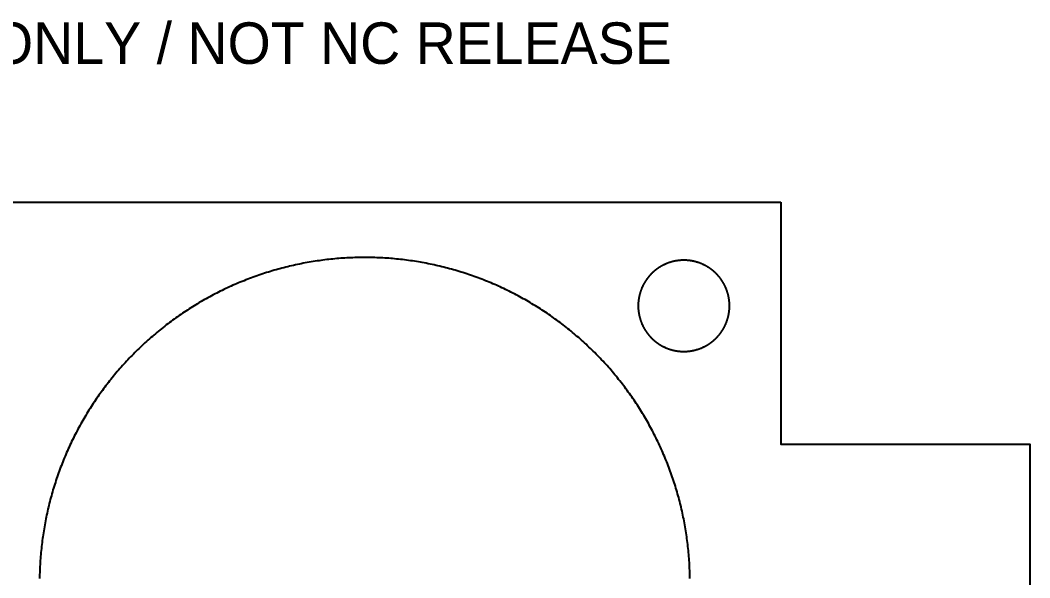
# Model space of a CAD drawing. Header units: millimetres. Extents: x 0 to 140, y 0 to 81.
# Drawn here: x 67 to 140, y 40.3 to 80.7 of the extents above; entities that cross this region are included whole.
import ezdxf

# ---------------------------------------------------------------- set-up
doc = ezdxf.new("R2010")
doc.units = ezdxf.units.MM
doc.layers.add('CUT', color=7, linetype='Continuous')
doc.layers.add('INFO', color=7, linetype='Continuous')

msp = doc.modelspace()

# ---------------------------------------------------------------- linework, layer by layer
at = {"layer": 'CUT'}
for points in [[(122, 67.5), (122, 50), (140, 50), (140, 0), (0, 0), (0, 67.5)], [(118.3, 60.04), (118.299, 60.061), (118.299, 60.081), (118.298, 60.101), (118.298, 60.121), (118.297, 60.142), (118.296, 60.162), (118.295, 60.182), (118.294, 60.202), (118.292, 60.223), (118.291, 60.243), (118.29, 60.263), (118.288, 60.283), (118.286, 60.303), (118.284, 60.323), (118.282, 60.344), (118.28, 60.364), (118.278, 60.384), (118.275, 60.404), (118.273, 60.424), (118.27, 60.444), (118.267, 60.464), (118.264, 60.484), (118.261, 60.504), (118.258, 60.524), (118.255, 60.544), (118.251, 60.564), (118.248, 60.584), (118.244, 60.604), (118.24, 60.624), (118.237, 60.644), (118.233, 60.664), (118.228, 60.683), (118.224, 60.703), (118.22, 60.723), (118.215, 60.743), (118.211, 60.762), (118.206, 60.782), (118.201, 60.802), (118.196, 60.821), (118.191, 60.841), (118.186, 60.861), (118.18, 60.88), (118.175, 60.9), (118.169, 60.919), (118.164, 60.939), (118.158, 60.958), (118.152, 60.977), (118.146, 60.997), (118.14, 61.016), (118.133, 61.035), (118.127, 61.054), (118.121, 61.074), (118.114, 61.093), (118.107, 61.112), (118.1, 61.131), (118.093, 61.15), (118.086, 61.169), (118.079, 61.188), (118.072, 61.207), (118.064, 61.225), (118.056, 61.244), (118.049, 61.263), (118.041, 61.282), (118.033, 61.3), (118.025, 61.319), (118.017, 61.337), (118.009, 61.356), (118, 61.374), (117.992, 61.393), (117.983, 61.411), (117.974, 61.429), (117.966, 61.447), (117.957, 61.466), (117.948, 61.484), (117.938, 61.502), (117.929, 61.52), (117.92, 61.538), (117.91, 61.556), (117.901, 61.573), (117.891, 61.591), (117.881, 61.609), (117.871, 61.627), (117.861, 61.644), (117.851, 61.662), (117.841, 61.679), (117.831, 61.697), (117.82, 61.714), (117.809, 61.731), (117.799, 61.748), (117.788, 61.765), (117.777, 61.783), (117.766, 61.8), (117.755, 61.817), (117.744, 61.833), (117.733, 61.85), (117.721, 61.867), (117.71, 61.884), (117.698, 61.9), (117.686, 61.917), (117.675, 61.933), (117.663, 61.95), (117.651, 61.966), (117.638, 61.982), (117.626, 61.998), (117.614, 62.014), (117.602, 62.03), (117.589, 62.046), (117.576, 62.062), (117.564, 62.078), (117.551, 62.093), (117.538, 62.109), (117.525, 62.125), (117.512, 62.14), (117.499, 62.155), (117.486, 62.171), (117.472, 62.186), (117.459, 62.201), (117.445, 62.216), (117.431, 62.231), (117.418, 62.246), (117.404, 62.261), (117.39, 62.275), (117.376, 62.29), (117.362, 62.305), (117.348, 62.319), (117.333, 62.333), (117.319, 62.348), (117.305, 62.362), (117.29, 62.376), (117.275, 62.39), (117.261, 62.404), (117.246, 62.418), (117.231, 62.431), (117.216, 62.445), (117.201, 62.459), (117.186, 62.472), (117.171, 62.486), (117.155, 62.499), (117.14, 62.512), (117.125, 62.525), (117.109, 62.538), (117.093, 62.551), (117.078, 62.564), (117.062, 62.576), (117.046, 62.589), (117.03, 62.602), (117.014, 62.614), (116.998, 62.626), (116.982, 62.638), (116.966, 62.651), (116.95, 62.663), (116.933, 62.675), (116.917, 62.686), (116.9, 62.698), (116.884, 62.71), (116.867, 62.721), (116.85, 62.733), (116.833, 62.744), (116.817, 62.755), (116.8, 62.766), (116.783, 62.777), (116.765, 62.788), (116.748, 62.799), (116.731, 62.809), (116.714, 62.82), (116.697, 62.831), (116.679, 62.841), (116.662, 62.851), (116.644, 62.861), (116.627, 62.871), (116.609, 62.881), (116.591, 62.891), (116.573, 62.901), (116.556, 62.91), (116.538, 62.92), (116.52, 62.929), (116.502, 62.938), (116.484, 62.948), (116.466, 62.957), (116.447, 62.966), (116.429, 62.974), (116.411, 62.983), (116.393, 62.992), (116.374, 63), (116.356, 63.009), (116.337, 63.017), (116.319, 63.025), (116.3, 63.033), (116.282, 63.041), (116.263, 63.049), (116.244, 63.056), (116.225, 63.064), (116.207, 63.072), (116.188, 63.079), (116.169, 63.086), (116.15, 63.093), (116.131, 63.1), (116.112, 63.107), (116.093, 63.114), (116.074, 63.121), (116.054, 63.127), (116.035, 63.133), (116.016, 63.14), (115.997, 63.146), (115.977, 63.152), (115.958, 63.158), (115.939, 63.164), (115.919, 63.169), (115.9, 63.175), (115.88, 63.18), (115.861, 63.186), (115.841, 63.191), (115.821, 63.196), (115.802, 63.201), (115.782, 63.206), (115.762, 63.211), (115.743, 63.215), (115.723, 63.22), (115.703, 63.224), (115.683, 63.228), (115.664, 63.233), (115.644, 63.237), (115.624, 63.24), (115.604, 63.244), (115.584, 63.248), (115.564, 63.251), (115.544, 63.255), (115.524, 63.258), (115.504, 63.261), (115.484, 63.264), (115.464, 63.267), (115.444, 63.27), (115.424, 63.273), (115.404, 63.275), (115.384, 63.278), (115.364, 63.28), (115.344, 63.282), (115.323, 63.284), (115.303, 63.286), (115.283, 63.288), (115.263, 63.29), (115.243, 63.291), (115.223, 63.292), (115.202, 63.294), (115.182, 63.295), (115.162, 63.296), (115.142, 63.297), (115.121, 63.298), (115.101, 63.298), (115.081, 63.299), (115.061, 63.299), (115.04, 63.3), (115.02, 63.3), (115, 63.3), (114.98, 63.3), (114.96, 63.3), (114.939, 63.299), (114.919, 63.299), (114.899, 63.298), (114.879, 63.298), (114.858, 63.297), (114.838, 63.296), (114.818, 63.295), (114.798, 63.294), (114.777, 63.292), (114.757, 63.291), (114.737, 63.29), (114.717, 63.288), (114.697, 63.286), (114.677, 63.284), (114.656, 63.282), (114.636, 63.28), (114.616, 63.278), (114.596, 63.275), (114.576, 63.273), (114.556, 63.27), (114.536, 63.267), (114.516, 63.264), (114.496, 63.261), (114.476, 63.258), (114.456, 63.255), (114.436, 63.251), (114.416, 63.248), (114.396, 63.244), (114.376, 63.24), (114.356, 63.237), (114.336, 63.233), (114.317, 63.228), (114.297, 63.224), (114.277, 63.22), (114.257, 63.215), (114.238, 63.211), (114.218, 63.206), (114.198, 63.201), (114.179, 63.196), (114.159, 63.191), (114.139, 63.186), (114.12, 63.18), (114.1, 63.175), (114.081, 63.169), (114.061, 63.164), (114.042, 63.158), (114.023, 63.152), (114.003, 63.146), (113.984, 63.14), (113.965, 63.133), (113.946, 63.127), (113.926, 63.121), (113.907, 63.114), (113.888, 63.107), (113.869, 63.1), (113.85, 63.093), (113.831, 63.086), (113.812, 63.079), (113.793, 63.072), (113.775, 63.064), (113.756, 63.056), (113.737, 63.049), (113.718, 63.041), (113.7, 63.033), (113.681, 63.025), (113.663, 63.017), (113.644, 63.009), (113.626, 63), (113.607, 62.992), (113.589, 62.983), (113.571, 62.974), (113.553, 62.966), (113.534, 62.957), (113.516, 62.948), (113.498, 62.938), (113.48, 62.929), (113.462, 62.92), (113.444, 62.91), (113.427, 62.901), (113.409, 62.891), (113.391, 62.881), (113.373, 62.871), (113.356, 62.861), (113.338, 62.851), (113.321, 62.841), (113.303, 62.831), (113.286, 62.82), (113.269, 62.809), (113.252, 62.799), (113.235, 62.788), (113.217, 62.777), (113.2, 62.766), (113.183, 62.755), (113.167, 62.744), (113.15, 62.733), (113.133, 62.721), (113.116, 62.71), (113.1, 62.698), (113.083, 62.686), (113.067, 62.675), (113.05, 62.663), (113.034, 62.651), (113.018, 62.638), (113.002, 62.626), (112.986, 62.614), (112.97, 62.602), (112.954, 62.589), (112.938, 62.576), (112.922, 62.564), (112.907, 62.551), (112.891, 62.538), (112.875, 62.525), (112.86, 62.512), (112.845, 62.499), (112.829, 62.486), (112.814, 62.472), (112.799, 62.459), (112.784, 62.445), (112.769, 62.431), (112.754, 62.418), (112.739, 62.404), (112.725, 62.39), (112.71, 62.376), (112.695, 62.362), (112.681, 62.348), (112.667, 62.333), (112.652, 62.319), (112.638, 62.305), (112.624, 62.29), (112.61, 62.275), (112.596, 62.261), (112.582, 62.246), (112.569, 62.231), (112.555, 62.216), (112.541, 62.201), (112.528, 62.186), (112.514, 62.171), (112.501, 62.155), (112.488, 62.14), (112.475, 62.125), (112.462, 62.109), (112.449, 62.093), (112.436, 62.078), (112.424, 62.062), (112.411, 62.046), (112.398, 62.03), (112.386, 62.014), (112.374, 61.998), (112.362, 61.982), (112.349, 61.966), (112.337, 61.95), (112.325, 61.933), (112.314, 61.917), (112.302, 61.9), (112.29, 61.884), (112.279, 61.867), (112.267, 61.85), (112.256, 61.833), (112.245, 61.817), (112.234, 61.8), (112.223, 61.783), (112.212, 61.765), (112.201, 61.748), (112.191, 61.731), (112.18, 61.714), (112.169, 61.697), (112.159, 61.679), (112.149, 61.662), (112.139, 61.644), (112.129, 61.627), (112.119, 61.609), (112.109, 61.591), (112.099, 61.573), (112.09, 61.556), (112.08, 61.538), (112.071, 61.52), (112.062, 61.502), (112.052, 61.484), (112.043, 61.466), (112.034, 61.447), (112.026, 61.429), (112.017, 61.411), (112.008, 61.393), (112, 61.374), (111.991, 61.356), (111.983, 61.337), (111.975, 61.319), (111.967, 61.3), (111.959, 61.282), (111.951, 61.263), (111.944, 61.244), (111.936, 61.225), (111.928, 61.207), (111.921, 61.188), (111.914, 61.169), (111.907, 61.15), (111.9, 61.131), (111.893, 61.112), (111.886, 61.093), (111.879, 61.074), (111.873, 61.054), (111.867, 61.035), (111.86, 61.016), (111.854, 60.997), (111.848, 60.977), (111.842, 60.958), (111.836, 60.939), (111.831, 60.919), (111.825, 60.9), (111.82, 60.88), (111.814, 60.861), (111.809, 60.841), (111.804, 60.821), (111.799, 60.802), (111.794, 60.782), (111.789, 60.762), (111.785, 60.743), (111.78, 60.723), (111.776, 60.703), (111.772, 60.683), (111.767, 60.664), (111.763, 60.644), (111.76, 60.624), (111.756, 60.604), (111.752, 60.584), (111.749, 60.564), (111.745, 60.544), (111.742, 60.524), (111.739, 60.504), (111.736, 60.484), (111.733, 60.464), (111.73, 60.444), (111.727, 60.424), (111.725, 60.404), (111.722, 60.384), (111.72, 60.364), (111.718, 60.344), (111.716, 60.323), (111.714, 60.303), (111.712, 60.283), (111.71, 60.263), (111.709, 60.243), (111.708, 60.223), (111.706, 60.202), (111.705, 60.182), (111.704, 60.162), (111.703, 60.142), (111.702, 60.121), (111.702, 60.101), (111.701, 60.081), (111.701, 60.061), (111.7, 60.04), (111.7, 60.02), (111.7, 60), (111.7, 59.98), (111.7, 59.96), (111.701, 59.939), (111.701, 59.919), (111.702, 59.899), (111.702, 59.879), (111.703, 59.858), (111.704, 59.838), (111.705, 59.818), (111.706, 59.798), (111.708, 59.777), (111.709, 59.757), (111.71, 59.737), (111.712, 59.717), (111.714, 59.697), (111.716, 59.677), (111.718, 59.656), (111.72, 59.636), (111.722, 59.616), (111.725, 59.596), (111.727, 59.576), (111.73, 59.556), (111.733, 59.536), (111.736, 59.516), (111.739, 59.496), (111.742, 59.476), (111.745, 59.456), (111.749, 59.436), (111.752, 59.416), (111.756, 59.396), (111.76, 59.376), (111.763, 59.356), (111.767, 59.336), (111.772, 59.317), (111.776, 59.297), (111.78, 59.277), (111.785, 59.257), (111.789, 59.238), (111.794, 59.218), (111.799, 59.198), (111.804, 59.179), (111.809, 59.159), (111.814, 59.139), (111.82, 59.12), (111.825, 59.1), (111.831, 59.081), (111.836, 59.061), (111.842, 59.042), (111.848, 59.023), (111.854, 59.003), (111.86, 58.984), (111.867, 58.965), (111.873, 58.946), (111.879, 58.926), (111.886, 58.907), (111.893, 58.888), (111.9, 58.869), (111.907, 58.85), (111.914, 58.831), (111.921, 58.812), (111.928, 58.793), (111.936, 58.775), (111.944, 58.756), (111.951, 58.737), (111.959, 58.718), (111.967, 58.7), (111.975, 58.681), (111.983, 58.663), (111.991, 58.644), (112, 58.626), (112.008, 58.607), (112.017, 58.589), (112.026, 58.571), (112.034, 58.553), (112.043, 58.534), (112.052, 58.516), (112.062, 58.498), (112.071, 58.48), (112.08, 58.462), (112.09, 58.444), (112.099, 58.427), (112.109, 58.409), (112.119, 58.391), (112.129, 58.373), (112.139, 58.356), (112.149, 58.338), (112.159, 58.321), (112.169, 58.303), (112.18, 58.286), (112.191, 58.269), (112.201, 58.252), (112.212, 58.235), (112.223, 58.217), (112.234, 58.2), (112.245, 58.183), (112.256, 58.167), (112.267, 58.15), (112.279, 58.133), (112.29, 58.116), (112.302, 58.1), (112.314, 58.083), (112.325, 58.067), (112.337, 58.05), (112.349, 58.034), (112.362, 58.018), (112.374, 58.002), (112.386, 57.986), (112.398, 57.97), (112.411, 57.954), (112.424, 57.938), (112.436, 57.922), (112.449, 57.907), (112.462, 57.891), (112.475, 57.875), (112.488, 57.86), (112.501, 57.845), (112.514, 57.829), (112.528, 57.814), (112.541, 57.799), (112.555, 57.784), (112.569, 57.769), (112.582, 57.754), (112.596, 57.739), (112.61, 57.725), (112.624, 57.71), (112.638, 57.695), (112.652, 57.681), (112.667, 57.667), (112.681, 57.652), (112.695, 57.638), (112.71, 57.624), (112.725, 57.61), (112.739, 57.596), (112.754, 57.582), (112.769, 57.569), (112.784, 57.555), (112.799, 57.541), (112.814, 57.528), (112.829, 57.514), (112.845, 57.501), (112.86, 57.488), (112.875, 57.475), (112.891, 57.462), (112.907, 57.449), (112.922, 57.436), (112.938, 57.424), (112.954, 57.411), (112.97, 57.398), (112.986, 57.386), (113.002, 57.374), (113.018, 57.362), (113.034, 57.349), (113.05, 57.337), (113.067, 57.325), (113.083, 57.314), (113.1, 57.302), (113.116, 57.29), (113.133, 57.279), (113.15, 57.267), (113.167, 57.256), (113.183, 57.245), (113.2, 57.234), (113.217, 57.223), (113.235, 57.212), (113.252, 57.201), (113.269, 57.191), (113.286, 57.18), (113.303, 57.169), (113.321, 57.159), (113.338, 57.149), (113.356, 57.139), (113.373, 57.129), (113.391, 57.119), (113.409, 57.109), (113.427, 57.099), (113.444, 57.09), (113.462, 57.08), (113.48, 57.071), (113.498, 57.062), (113.516, 57.052), (113.534, 57.043), (113.553, 57.034), (113.571, 57.026), (113.589, 57.017), (113.607, 57.008), (113.626, 57), (113.644, 56.991), (113.663, 56.983), (113.681, 56.975), (113.7, 56.967), (113.718, 56.959), (113.737, 56.951), (113.756, 56.944), (113.775, 56.936), (113.793, 56.928), (113.812, 56.921), (113.831, 56.914), (113.85, 56.907), (113.869, 56.9), (113.888, 56.893), (113.907, 56.886), (113.926, 56.879), (113.946, 56.873), (113.965, 56.867), (113.984, 56.86), (114.003, 56.854), (114.023, 56.848), (114.042, 56.842), (114.061, 56.836), (114.081, 56.831), (114.1, 56.825), (114.12, 56.82), (114.139, 56.814), (114.159, 56.809), (114.179, 56.804), (114.198, 56.799), (114.218, 56.794), (114.238, 56.789), (114.257, 56.785), (114.277, 56.78), (114.297, 56.776), (114.317, 56.772), (114.336, 56.767), (114.356, 56.763), (114.376, 56.76), (114.396, 56.756), (114.416, 56.752), (114.436, 56.749), (114.456, 56.745), (114.476, 56.742), (114.496, 56.739), (114.516, 56.736), (114.536, 56.733), (114.556, 56.73), (114.576, 56.727), (114.596, 56.725), (114.616, 56.722), (114.636, 56.72), (114.656, 56.718), (114.677, 56.716), (114.697, 56.714), (114.717, 56.712), (114.737, 56.71), (114.757, 56.709), (114.777, 56.708), (114.798, 56.706), (114.818, 56.705), (114.838, 56.704), (114.858, 56.703), (114.879, 56.702), (114.899, 56.702), (114.919, 56.701), (114.939, 56.701), (114.96, 56.7), (114.98, 56.7), (115, 56.7), (115.02, 56.7), (115.04, 56.7), (115.061, 56.701), (115.081, 56.701), (115.101, 56.702), (115.121, 56.702), (115.142, 56.703), (115.162, 56.704), (115.182, 56.705), (115.202, 56.706), (115.223, 56.708), (115.243, 56.709), (115.263, 56.71), (115.283, 56.712), (115.303, 56.714), (115.323, 56.716), (115.344, 56.718), (115.364, 56.72), (115.384, 56.722), (115.404, 56.725), (115.424, 56.727), (115.444, 56.73), (115.464, 56.733), (115.484, 56.736), (115.504, 56.739), (115.524, 56.742), (115.544, 56.745), (115.564, 56.749), (115.584, 56.752), (115.604, 56.756), (115.624, 56.76), (115.644, 56.763), (115.664, 56.767), (115.683, 56.772), (115.703, 56.776), (115.723, 56.78), (115.743, 56.785), (115.762, 56.789), (115.782, 56.794), (115.802, 56.799), (115.821, 56.804), (115.841, 56.809), (115.861, 56.814), (115.88, 56.82), (115.9, 56.825), (115.919, 56.831), (115.939, 56.836), (115.958, 56.842), (115.977, 56.848), (115.997, 56.854), (116.016, 56.86), (116.035, 56.867), (116.054, 56.873), (116.074, 56.879), (116.093, 56.886), (116.112, 56.893), (116.131, 56.9), (116.15, 56.907), (116.169, 56.914), (116.188, 56.921), (116.207, 56.928), (116.225, 56.936), (116.244, 56.944), (116.263, 56.951), (116.282, 56.959), (116.3, 56.967), (116.319, 56.975), (116.337, 56.983), (116.356, 56.991), (116.374, 57), (116.393, 57.008), (116.411, 57.017), (116.429, 57.026), (116.447, 57.034), (116.466, 57.043), (116.484, 57.052), (116.502, 57.062), (116.52, 57.071), (116.538, 57.08), (116.556, 57.09), (116.573, 57.099), (116.591, 57.109), (116.609, 57.119), (116.627, 57.129), (116.644, 57.139), (116.662, 57.149), (116.679, 57.159), (116.697, 57.169), (116.714, 57.18), (116.731, 57.191), (116.748, 57.201), (116.765, 57.212), (116.783, 57.223), (116.8, 57.234), (116.817, 57.245), (116.833, 57.256), (116.85, 57.267), (116.867, 57.279), (116.884, 57.29), (116.9, 57.302), (116.917, 57.314), (116.933, 57.325), (116.95, 57.337), (116.966, 57.349), (116.982, 57.362), (116.998, 57.374), (117.014, 57.386), (117.03, 57.398), (117.046, 57.411), (117.062, 57.424), (117.078, 57.436), (117.093, 57.449), (117.109, 57.462), (117.125, 57.475), (117.14, 57.488), (117.155, 57.501), (117.171, 57.514), (117.186, 57.528), (117.201, 57.541), (117.216, 57.555), (117.231, 57.569), (117.246, 57.582), (117.261, 57.596), (117.275, 57.61), (117.29, 57.624), (117.305, 57.638), (117.319, 57.652), (117.333, 57.667), (117.348, 57.681), (117.362, 57.695), (117.376, 57.71), (117.39, 57.725), (117.404, 57.739), (117.418, 57.754), (117.431, 57.769), (117.445, 57.784), (117.459, 57.799), (117.472, 57.814), (117.486, 57.829), (117.499, 57.845), (117.512, 57.86), (117.525, 57.875), (117.538, 57.891), (117.551, 57.907), (117.564, 57.922), (117.576, 57.938), (117.589, 57.954), (117.602, 57.97), (117.614, 57.986), (117.626, 58.002), (117.638, 58.018), (117.651, 58.034), (117.663, 58.05), (117.675, 58.067), (117.686, 58.083), (117.698, 58.1), (117.71, 58.116), (117.721, 58.133), (117.733, 58.15), (117.744, 58.167), (117.755, 58.183), (117.766, 58.2), (117.777, 58.217), (117.788, 58.235), (117.799, 58.252), (117.809, 58.269), (117.82, 58.286), (117.831, 58.303), (117.841, 58.321), (117.851, 58.338), (117.861, 58.356), (117.871, 58.373), (117.881, 58.391), (117.891, 58.409), (117.901, 58.427), (117.91, 58.444), (117.92, 58.462), (117.929, 58.48), (117.938, 58.498), (117.948, 58.516), (117.957, 58.534), (117.966, 58.553), (117.974, 58.571), (117.983, 58.589), (117.992, 58.607), (118, 58.626), (118.009, 58.644), (118.017, 58.663), (118.025, 58.681), (118.033, 58.7), (118.041, 58.718), (118.049, 58.737), (118.056, 58.756), (118.064, 58.775), (118.072, 58.793), (118.079, 58.812), (118.086, 58.831), (118.093, 58.85), (118.1, 58.869), (118.107, 58.888), (118.114, 58.907), (118.121, 58.926), (118.127, 58.946), (118.133, 58.965), (118.14, 58.984), (118.146, 59.003), (118.152, 59.023), (118.158, 59.042), (118.164, 59.061), (118.169, 59.081), (118.175, 59.1), (118.18, 59.12), (118.186, 59.139), (118.191, 59.159), (118.196, 59.179), (118.201, 59.198), (118.206, 59.218), (118.211, 59.238), (118.215, 59.257), (118.22, 59.277), (118.224, 59.297), (118.228, 59.317), (118.233, 59.336), (118.237, 59.356), (118.24, 59.376), (118.244, 59.396), (118.248, 59.416), (118.251, 59.436), (118.255, 59.456), (118.258, 59.476), (118.261, 59.496), (118.264, 59.516), (118.267, 59.536), (118.27, 59.556), (118.273, 59.576), (118.275, 59.596), (118.278, 59.616), (118.28, 59.636), (118.282, 59.656), (118.284, 59.677), (118.286, 59.697), (118.288, 59.717), (118.29, 59.737), (118.291, 59.757), (118.292, 59.777), (118.294, 59.798), (118.295, 59.818), (118.296, 59.838), (118.297, 59.858), (118.298, 59.879), (118.298, 59.899), (118.299, 59.919), (118.299, 59.939), (118.3, 59.96), (118.3, 59.98), (118.3, 60), (118.3, 60.02)]]:
    msp.add_lwpolyline(points, close=True, dxfattribs=at)
msp.add_lwpolyline([(115.438, 40.288), (115.436, 40.433), (115.433, 40.577), (115.429, 40.721), (115.424, 40.865), (115.419, 41.009), (115.412, 41.153), (115.404, 41.297), (115.396, 41.441), (115.387, 41.585), (115.377, 41.729), (115.365, 41.873), (115.354, 42.016), (115.341, 42.16), (115.327, 42.303), (115.312, 42.447), (115.297, 42.59), (115.281, 42.733), (115.263, 42.877), (115.245, 43.02), (115.226, 43.163), (115.207, 43.305), (115.186, 43.448), (115.164, 43.591), (115.142, 43.733), (115.118, 43.875), (115.094, 44.018), (115.069, 44.16), (115.043, 44.301), (115.016, 44.443), (114.989, 44.585), (114.96, 44.726), (114.931, 44.867), (114.9, 45.008), (114.869, 45.149), (114.837, 45.289), (114.804, 45.43), (114.771, 45.57), (114.736, 45.71), (114.7, 45.85), (114.664, 45.989), (114.627, 46.129), (114.589, 46.268), (114.55, 46.407), (114.51, 46.545), (114.47, 46.684), (114.428, 46.822), (114.386, 46.96), (114.343, 47.097), (114.299, 47.234), (114.254, 47.372), (114.208, 47.508), (114.162, 47.645), (114.115, 47.781), (114.066, 47.917), (114.017, 48.053), (113.968, 48.188), (113.917, 48.323), (113.866, 48.458), (113.813, 48.592), (113.76, 48.726), (113.706, 48.86), (113.651, 48.993), (113.596, 49.126), (113.539, 49.259), (113.482, 49.391), (113.424, 49.523), (113.365, 49.655), (113.306, 49.786), (113.245, 49.917), (113.184, 50.048), (113.122, 50.178), (113.059, 50.307), (112.995, 50.437), (112.931, 50.566), (112.866, 50.694), (112.8, 50.823), (112.733, 50.95), (112.665, 51.078), (112.597, 51.205), (112.528, 51.331), (112.458, 51.457), (112.387, 51.583), (112.316, 51.708), (112.244, 51.833), (112.171, 51.958), (112.097, 52.081), (112.022, 52.205), (111.947, 52.328), (111.871, 52.45), (111.794, 52.572), (111.717, 52.694), (111.638, 52.815), (111.559, 52.936), (111.48, 53.056), (111.399, 53.176), (111.318, 53.295), (111.236, 53.413), (111.153, 53.531), (111.07, 53.649), (110.986, 53.766), (110.901, 53.883), (110.816, 53.999), (110.729, 54.114), (110.642, 54.23), (110.555, 54.344), (110.466, 54.458), (110.377, 54.571), (110.288, 54.684), (110.197, 54.796), (110.106, 54.908), (110.014, 55.019), (109.922, 55.13), (109.828, 55.24), (109.735, 55.35), (109.64, 55.458), (109.545, 55.567), (109.449, 55.674), (109.353, 55.782), (109.255, 55.888), (109.158, 55.994), (109.059, 56.099), (108.96, 56.204), (108.86, 56.308), (108.76, 56.412), (108.659, 56.515), (108.557, 56.617), (108.455, 56.719), (108.352, 56.82), (108.249, 56.92), (108.144, 57.02), (108.04, 57.119), (107.934, 57.217), (107.828, 57.315), (107.722, 57.412), (107.615, 57.509), (107.507, 57.605), (107.399, 57.7), (107.29, 57.794), (107.18, 57.888), (107.07, 57.981), (106.96, 58.074), (106.848, 58.166), (106.737, 58.257), (106.624, 58.347), (106.512, 58.437), (106.398, 58.526), (106.284, 58.615), (106.17, 58.702), (106.055, 58.789), (105.939, 58.875), (105.823, 58.961), (105.706, 59.046), (105.589, 59.13), (105.472, 59.213), (105.354, 59.296), (105.235, 59.378), (105.116, 59.459), (104.996, 59.54), (104.876, 59.619), (104.755, 59.698), (104.634, 59.777), (104.513, 59.854), (104.391, 59.931), (104.268, 60.007), (104.145, 60.082), (104.022, 60.157), (103.898, 60.23), (103.773, 60.303), (103.649, 60.376), (103.523, 60.447), (103.398, 60.518), (103.272, 60.588), (103.145, 60.657), (103.018, 60.725), (102.891, 60.793), (102.763, 60.86), (102.635, 60.926), (102.506, 60.991), (102.377, 61.055), (102.248, 61.119), (102.118, 61.182), (101.988, 61.244), (101.857, 61.305), (101.726, 61.365), (101.595, 61.425), (101.463, 61.484), (101.331, 61.542), (101.199, 61.599), (101.066, 61.656), (100.933, 61.711), (100.8, 61.766), (100.666, 61.82), (100.532, 61.873), (100.398, 61.925), (100.263, 61.977), (100.128, 62.027), (99.993, 62.077), (99.857, 62.126), (99.721, 62.174), (99.585, 62.222), (99.448, 62.268), (99.312, 62.314), (99.175, 62.359), (99.037, 62.403), (98.9, 62.446), (98.762, 62.488), (98.624, 62.53), (98.485, 62.57), (98.347, 62.61), (98.208, 62.649), (98.069, 62.687), (97.93, 62.724), (97.79, 62.76), (97.65, 62.796), (97.51, 62.83), (97.37, 62.864), (97.23, 62.897), (97.089, 62.929), (96.948, 62.96), (96.807, 62.99), (96.666, 63.02), (96.525, 63.048), (96.383, 63.076), (96.242, 63.103), (96.1, 63.129), (95.958, 63.154), (95.816, 63.178), (95.673, 63.202), (95.531, 63.224), (95.388, 63.246), (95.246, 63.266), (95.103, 63.286), (94.96, 63.305), (94.817, 63.323), (94.674, 63.34), (94.53, 63.357), (94.387, 63.372), (94.244, 63.387), (94.1, 63.401), (93.956, 63.413), (93.813, 63.425), (93.669, 63.436), (93.525, 63.446), (93.381, 63.456), (93.237, 63.464), (93.093, 63.472), (92.949, 63.478), (92.805, 63.484), (92.661, 63.489), (92.517, 63.493), (92.373, 63.496), (92.229, 63.498), (92.084, 63.5), (91.94, 63.5), (91.796, 63.5), (91.652, 63.498), (91.508, 63.496), (91.363, 63.493), (91.219, 63.489), (91.075, 63.484), (90.931, 63.478), (90.787, 63.472), (90.643, 63.464), (90.499, 63.456), (90.355, 63.446), (90.211, 63.436), (90.068, 63.425), (89.924, 63.413), (89.78, 63.401), (89.637, 63.387), (89.493, 63.372), (89.35, 63.357), (89.207, 63.34), (89.064, 63.323), (88.92, 63.305), (88.778, 63.286), (88.635, 63.266), (88.492, 63.246), (88.349, 63.224), (88.207, 63.202), (88.065, 63.178), (87.923, 63.154), (87.781, 63.129), (87.639, 63.103), (87.497, 63.076), (87.356, 63.048), (87.214, 63.02), (87.073, 62.99), (86.932, 62.96), (86.791, 62.929), (86.651, 62.897), (86.51, 62.864), (86.37, 62.83), (86.23, 62.796), (86.09, 62.76), (85.951, 62.724), (85.812, 62.687), (85.672, 62.649), (85.534, 62.61), (85.395, 62.57), (85.257, 62.53), (85.119, 62.488), (84.981, 62.446), (84.843, 62.403), (84.706, 62.359), (84.569, 62.314), (84.432, 62.268), (84.295, 62.222), (84.159, 62.174), (84.023, 62.126), (83.888, 62.077), (83.752, 62.027), (83.617, 61.977), (83.483, 61.925), (83.348, 61.873), (83.214, 61.82), (83.081, 61.766), (82.947, 61.711), (82.814, 61.656), (82.681, 61.599), (82.549, 61.542), (82.417, 61.484), (82.285, 61.425), (82.154, 61.365), (82.023, 61.305), (81.893, 61.244), (81.762, 61.182), (81.633, 61.119), (81.503, 61.055), (81.374, 60.991), (81.246, 60.926), (81.118, 60.86), (80.99, 60.793), (80.862, 60.725), (80.735, 60.657), (80.609, 60.588), (80.483, 60.518), (80.357, 60.447), (80.232, 60.376), (80.107, 60.303), (79.983, 60.23), (79.859, 60.157), (79.735, 60.082), (79.612, 60.007), (79.49, 59.931), (79.368, 59.854), (79.246, 59.777), (79.125, 59.698), (79.004, 59.619), (78.884, 59.54), (78.765, 59.459), (78.645, 59.378), (78.527, 59.296), (78.409, 59.213), (78.291, 59.13), (78.174, 59.046), (78.057, 58.961), (77.941, 58.875), (77.826, 58.789), (77.711, 58.702), (77.596, 58.615), (77.482, 58.526), (77.369, 58.437), (77.256, 58.347), (77.144, 58.257), (77.032, 58.166), (76.921, 58.074), (76.81, 57.981), (76.7, 57.888), (76.591, 57.794), (76.482, 57.7), (76.373, 57.605), (76.266, 57.509), (76.159, 57.412), (76.052, 57.315), (75.946, 57.217), (75.841, 57.119), (75.736, 57.02), (75.632, 56.92), (75.528, 56.82), (75.425, 56.719), (75.323, 56.617), (75.222, 56.515), (75.121, 56.412), (75.02, 56.308), (74.92, 56.204), (74.821, 56.099), (74.723, 55.994), (74.625, 55.888), (74.528, 55.782), (74.431, 55.674), (74.335, 55.567), (74.24, 55.458), (74.146, 55.35), (74.052, 55.24), (73.959, 55.13), (73.866, 55.019), (73.774, 54.908), (73.683, 54.796), (73.593, 54.684), (73.503, 54.571), (73.414, 54.458), (73.326, 54.344), (73.238, 54.23), (73.151, 54.114), (73.065, 53.999), (72.979, 53.883), (72.894, 53.766), (72.81, 53.649), (72.727, 53.531), (72.644, 53.413), (72.562, 53.295), (72.481, 53.176), (72.401, 53.056), (72.321, 52.936), (72.242, 52.815), (72.164, 52.694), (72.086, 52.572), (72.009, 52.45), (71.933, 52.328), (71.858, 52.205), (71.784, 52.081), (71.71, 51.958), (71.637, 51.833), (71.565, 51.708), (71.493, 51.583), (71.422, 51.457), (71.353, 51.331), (71.283, 51.205), (71.215, 51.078), (71.147, 50.95), (71.081, 50.823), (71.015, 50.694), (70.949, 50.566), (70.885, 50.437), (70.821, 50.307), (70.758, 50.178), (70.696, 50.048), (70.635, 49.917), (70.575, 49.786), (70.515, 49.655), (70.456, 49.523), (70.398, 49.391), (70.341, 49.259), (70.285, 49.126), (70.229, 48.993), (70.174, 48.86), (70.12, 48.726), (70.067, 48.592), (70.015, 48.458), (69.963, 48.323), (69.913, 48.188), (69.863, 48.053), (69.814, 47.917), (69.766, 47.781), (69.718, 47.645), (69.672, 47.508), (69.626, 47.372), (69.581, 47.234), (69.537, 47.097), (69.494, 46.96), (69.452, 46.822), (69.411, 46.684), (69.37, 46.545), (69.33, 46.407), (69.291, 46.268), (69.253, 46.129), (69.216, 45.989), (69.18, 45.85), (69.144, 45.71), (69.11, 45.57), (69.076, 45.43), (69.043, 45.289), (69.011, 45.149), (68.98, 45.008), (68.95, 44.867), (68.92, 44.726), (68.892, 44.585), (68.864, 44.443), (68.837, 44.301), (68.811, 44.16), (68.786, 44.018), (68.762, 43.875), (68.739, 43.733), (68.716, 43.591), (68.695, 43.448), (68.674, 43.305), (68.654, 43.163), (68.635, 43.02), (68.617, 42.877), (68.6, 42.733), (68.583, 42.59), (68.568, 42.447), (68.553, 42.303), (68.54, 42.16), (68.527, 42.016), (68.515, 41.873), (68.504, 41.729), (68.494, 41.585), (68.484, 41.441), (68.476, 41.297), (68.468, 41.153), (68.462, 41.009), (68.456, 40.865), (68.451, 40.721), (68.447, 40.577), (68.444, 40.433), (68.442, 40.288)], dxfattribs=at)

# ---------------------------------------------------------------- texts
at = {"layer": 'INFO'}
msp.add_text('DRV-BFRONT C1 NOMINAL / RFQ ONLY / NOT NC RELEASE', height=3, dxfattribs=at).set_placement((0, 77.5))

doc.saveas('drawing.dxf')
